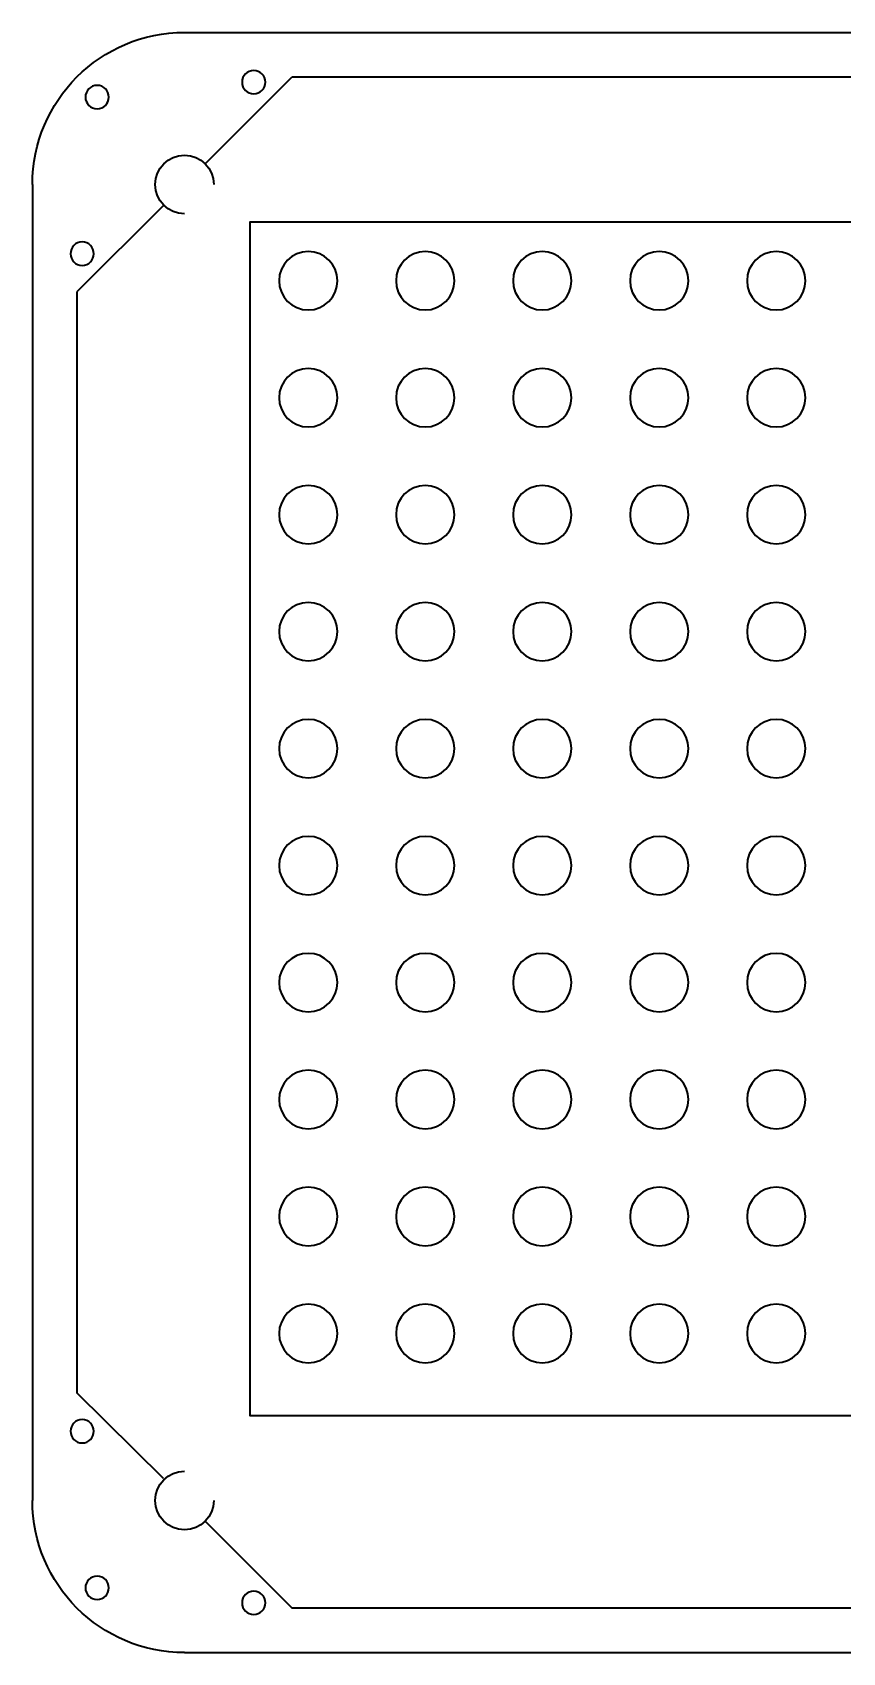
# Model space of a CAD drawing. Header units: centimetres. Extents: x 0.4 to 28.1, y -28 to -0.3.
# Drawn here: x 0.42 to 14.27, y -28.04 to -0.34 of the extents above; entities that cross this region are included whole.
import ezdxf

# ---------------------------------------------------------------- set-up
doc = ezdxf.new("R2010")
doc.units = ezdxf.units.CM
doc.header["$MEASUREMENT"] = 0
doc.layers.add('Capa 1', color=7, linetype='Continuous')

# ---------------------------------------------------------------- blocks, each defined once
blk = doc.blocks.new('block 2')
at = {"layer": 'Capa 1', "color": 1, "lineweight": 35, "true_color": 0xff0000}
blk.add_lwpolyline([(24.536, -3.585), (4.136, -3.585), (4.136, -23.985), (24.536, -23.985), (24.536, -3.585)], dxfattribs=at)
blk = doc.blocks.new('block 3')
at = {"layer": 'Capa 1', "color": 1, "lineweight": 35, "true_color": 0xff0000}
blk.add_open_spline([(4.636, -4.585), (4.636, -4.309), (4.86, -4.085), (5.136, -4.085), (5.412, -4.085), (5.636, -4.309), (5.636, -4.585), (5.636, -4.861), (5.412, -5.085), (5.136, -5.085), (4.86, -5.085), (4.636, -4.861), (4.636, -4.585), (4.636, -4.585), (4.636, -4.585), (4.636, -4.585)], degree=3, knots=[0, 0, 0, 0, 1, 1, 1, 2, 2, 2, 3, 3, 3, 4, 4, 4, 5, 5, 5, 5], dxfattribs=at)
blk = doc.blocks.new('block 4')
at = {"layer": 'Capa 1', "color": 1, "lineweight": 35, "true_color": 0xff0000}
blk.add_open_spline([(6.636, -4.585), (6.636, -4.309), (6.86, -4.085), (7.136, -4.085), (7.412, -4.085), (7.636, -4.309), (7.636, -4.585), (7.636, -4.861), (7.412, -5.085), (7.136, -5.085), (6.86, -5.085), (6.636, -4.861), (6.636, -4.585), (6.636, -4.585), (6.636, -4.585), (6.636, -4.585)], degree=3, knots=[0, 0, 0, 0, 1, 1, 1, 2, 2, 2, 3, 3, 3, 4, 4, 4, 5, 5, 5, 5], dxfattribs=at)
blk = doc.blocks.new('block 5')
at = {"layer": 'Capa 1', "color": 1, "lineweight": 35, "true_color": 0xff0000}
blk.add_open_spline([(8.636, -4.585), (8.636, -4.309), (8.86, -4.085), (9.136, -4.085), (9.412, -4.085), (9.636, -4.309), (9.636, -4.585), (9.636, -4.861), (9.412, -5.085), (9.136, -5.085), (8.86, -5.085), (8.636, -4.861), (8.636, -4.585), (8.636, -4.585), (8.636, -4.585), (8.636, -4.585)], degree=3, knots=[0, 0, 0, 0, 1, 1, 1, 2, 2, 2, 3, 3, 3, 4, 4, 4, 5, 5, 5, 5], dxfattribs=at)
blk = doc.blocks.new('block 6')
at = {"layer": 'Capa 1', "color": 1, "lineweight": 35, "true_color": 0xff0000}
blk.add_open_spline([(10.636, -4.585), (10.636, -4.309), (10.86, -4.085), (11.136, -4.085), (11.412, -4.085), (11.636, -4.309), (11.636, -4.585), (11.636, -4.861), (11.412, -5.085), (11.136, -5.085), (10.86, -5.085), (10.636, -4.861), (10.636, -4.585), (10.636, -4.585), (10.636, -4.585), (10.636, -4.585)], degree=3, knots=[0, 0, 0, 0, 1, 1, 1, 2, 2, 2, 3, 3, 3, 4, 4, 4, 5, 5, 5, 5], dxfattribs=at)
blk = doc.blocks.new('block 7')
at = {"layer": 'Capa 1', "color": 1, "lineweight": 35, "true_color": 0xff0000}
blk.add_open_spline([(12.636, -4.585), (12.636, -4.309), (12.86, -4.085), (13.136, -4.085), (13.412, -4.085), (13.636, -4.309), (13.636, -4.585), (13.636, -4.861), (13.412, -5.085), (13.136, -5.085), (12.86, -5.085), (12.636, -4.861), (12.636, -4.585), (12.636, -4.585), (12.636, -4.585), (12.636, -4.585)], degree=3, knots=[0, 0, 0, 0, 1, 1, 1, 2, 2, 2, 3, 3, 3, 4, 4, 4, 5, 5, 5, 5], dxfattribs=at)
blk = doc.blocks.new('block 13')
at = {"layer": 'Capa 1', "color": 1, "lineweight": 35, "true_color": 0xff0000}
blk.add_open_spline([(4.636, -6.585), (4.636, -6.309), (4.86, -6.085), (5.136, -6.085), (5.412, -6.085), (5.636, -6.309), (5.636, -6.585), (5.636, -6.861), (5.412, -7.085), (5.136, -7.085), (4.86, -7.085), (4.636, -6.861), (4.636, -6.585), (4.636, -6.585), (4.636, -6.585), (4.636, -6.585)], degree=3, knots=[0, 0, 0, 0, 1, 1, 1, 2, 2, 2, 3, 3, 3, 4, 4, 4, 5, 5, 5, 5], dxfattribs=at)
blk = doc.blocks.new('block 14')
at = {"layer": 'Capa 1', "color": 1, "lineweight": 35, "true_color": 0xff0000}
blk.add_open_spline([(6.636, -6.585), (6.636, -6.309), (6.86, -6.085), (7.136, -6.085), (7.412, -6.085), (7.636, -6.309), (7.636, -6.585), (7.636, -6.861), (7.412, -7.085), (7.136, -7.085), (6.86, -7.085), (6.636, -6.861), (6.636, -6.585), (6.636, -6.585), (6.636, -6.585), (6.636, -6.585)], degree=3, knots=[0, 0, 0, 0, 1, 1, 1, 2, 2, 2, 3, 3, 3, 4, 4, 4, 5, 5, 5, 5], dxfattribs=at)
blk = doc.blocks.new('block 15')
at = {"layer": 'Capa 1', "color": 1, "lineweight": 35, "true_color": 0xff0000}
blk.add_open_spline([(8.636, -6.585), (8.636, -6.309), (8.86, -6.085), (9.136, -6.085), (9.412, -6.085), (9.636, -6.309), (9.636, -6.585), (9.636, -6.861), (9.412, -7.085), (9.136, -7.085), (8.86, -7.085), (8.636, -6.861), (8.636, -6.585), (8.636, -6.585), (8.636, -6.585), (8.636, -6.585)], degree=3, knots=[0, 0, 0, 0, 1, 1, 1, 2, 2, 2, 3, 3, 3, 4, 4, 4, 5, 5, 5, 5], dxfattribs=at)
blk = doc.blocks.new('block 16')
at = {"layer": 'Capa 1', "color": 1, "lineweight": 35, "true_color": 0xff0000}
blk.add_open_spline([(10.636, -6.585), (10.636, -6.309), (10.86, -6.085), (11.136, -6.085), (11.412, -6.085), (11.636, -6.309), (11.636, -6.585), (11.636, -6.861), (11.412, -7.085), (11.136, -7.085), (10.86, -7.085), (10.636, -6.861), (10.636, -6.585), (10.636, -6.585), (10.636, -6.585), (10.636, -6.585)], degree=3, knots=[0, 0, 0, 0, 1, 1, 1, 2, 2, 2, 3, 3, 3, 4, 4, 4, 5, 5, 5, 5], dxfattribs=at)
blk = doc.blocks.new('block 17')
at = {"layer": 'Capa 1', "color": 1, "lineweight": 35, "true_color": 0xff0000}
blk.add_open_spline([(12.636, -6.585), (12.636, -6.309), (12.86, -6.085), (13.136, -6.085), (13.412, -6.085), (13.636, -6.309), (13.636, -6.585), (13.636, -6.861), (13.412, -7.085), (13.136, -7.085), (12.86, -7.085), (12.636, -6.861), (12.636, -6.585), (12.636, -6.585), (12.636, -6.585), (12.636, -6.585)], degree=3, knots=[0, 0, 0, 0, 1, 1, 1, 2, 2, 2, 3, 3, 3, 4, 4, 4, 5, 5, 5, 5], dxfattribs=at)
blk = doc.blocks.new('block 23')
at = {"layer": 'Capa 1', "color": 1, "lineweight": 35, "true_color": 0xff0000}
blk.add_open_spline([(4.636, -8.585), (4.636, -8.309), (4.86, -8.085), (5.136, -8.085), (5.412, -8.085), (5.636, -8.309), (5.636, -8.585), (5.636, -8.861), (5.412, -9.085), (5.136, -9.085), (4.86, -9.085), (4.636, -8.861), (4.636, -8.585), (4.636, -8.585), (4.636, -8.585), (4.636, -8.585)], degree=3, knots=[0, 0, 0, 0, 1, 1, 1, 2, 2, 2, 3, 3, 3, 4, 4, 4, 5, 5, 5, 5], dxfattribs=at)
blk = doc.blocks.new('block 24')
at = {"layer": 'Capa 1', "color": 1, "lineweight": 35, "true_color": 0xff0000}
blk.add_open_spline([(6.636, -8.585), (6.636, -8.309), (6.86, -8.085), (7.136, -8.085), (7.412, -8.085), (7.636, -8.309), (7.636, -8.585), (7.636, -8.861), (7.412, -9.085), (7.136, -9.085), (6.86, -9.085), (6.636, -8.861), (6.636, -8.585), (6.636, -8.585), (6.636, -8.585), (6.636, -8.585)], degree=3, knots=[0, 0, 0, 0, 1, 1, 1, 2, 2, 2, 3, 3, 3, 4, 4, 4, 5, 5, 5, 5], dxfattribs=at)
blk = doc.blocks.new('block 25')
at = {"layer": 'Capa 1', "color": 1, "lineweight": 35, "true_color": 0xff0000}
blk.add_open_spline([(8.636, -8.585), (8.636, -8.309), (8.86, -8.085), (9.136, -8.085), (9.412, -8.085), (9.636, -8.309), (9.636, -8.585), (9.636, -8.861), (9.412, -9.085), (9.136, -9.085), (8.86, -9.085), (8.636, -8.861), (8.636, -8.585), (8.636, -8.585), (8.636, -8.585), (8.636, -8.585)], degree=3, knots=[0, 0, 0, 0, 1, 1, 1, 2, 2, 2, 3, 3, 3, 4, 4, 4, 5, 5, 5, 5], dxfattribs=at)
blk = doc.blocks.new('block 26')
at = {"layer": 'Capa 1', "color": 1, "lineweight": 35, "true_color": 0xff0000}
blk.add_open_spline([(10.636, -8.585), (10.636, -8.309), (10.86, -8.085), (11.136, -8.085), (11.412, -8.085), (11.636, -8.309), (11.636, -8.585), (11.636, -8.861), (11.412, -9.085), (11.136, -9.085), (10.86, -9.085), (10.636, -8.861), (10.636, -8.585), (10.636, -8.585), (10.636, -8.585), (10.636, -8.585)], degree=3, knots=[0, 0, 0, 0, 1, 1, 1, 2, 2, 2, 3, 3, 3, 4, 4, 4, 5, 5, 5, 5], dxfattribs=at)
blk = doc.blocks.new('block 27')
at = {"layer": 'Capa 1', "color": 1, "lineweight": 35, "true_color": 0xff0000}
blk.add_open_spline([(12.636, -8.585), (12.636, -8.309), (12.86, -8.085), (13.136, -8.085), (13.412, -8.085), (13.636, -8.309), (13.636, -8.585), (13.636, -8.861), (13.412, -9.085), (13.136, -9.085), (12.86, -9.085), (12.636, -8.861), (12.636, -8.585), (12.636, -8.585), (12.636, -8.585), (12.636, -8.585)], degree=3, knots=[0, 0, 0, 0, 1, 1, 1, 2, 2, 2, 3, 3, 3, 4, 4, 4, 5, 5, 5, 5], dxfattribs=at)
blk = doc.blocks.new('block 33')
at = {"layer": 'Capa 1', "color": 1, "lineweight": 35, "true_color": 0xff0000}
blk.add_open_spline([(4.636, -10.585), (4.636, -10.309), (4.86, -10.085), (5.136, -10.085), (5.412, -10.085), (5.636, -10.309), (5.636, -10.585), (5.636, -10.861), (5.412, -11.085), (5.136, -11.085), (4.86, -11.085), (4.636, -10.861), (4.636, -10.585), (4.636, -10.585), (4.636, -10.585), (4.636, -10.585)], degree=3, knots=[0, 0, 0, 0, 1, 1, 1, 2, 2, 2, 3, 3, 3, 4, 4, 4, 5, 5, 5, 5], dxfattribs=at)
blk = doc.blocks.new('block 34')
at = {"layer": 'Capa 1', "color": 1, "lineweight": 35, "true_color": 0xff0000}
blk.add_open_spline([(6.636, -10.585), (6.636, -10.309), (6.86, -10.085), (7.136, -10.085), (7.412, -10.085), (7.636, -10.309), (7.636, -10.585), (7.636, -10.861), (7.412, -11.085), (7.136, -11.085), (6.86, -11.085), (6.636, -10.861), (6.636, -10.585), (6.636, -10.585), (6.636, -10.585), (6.636, -10.585)], degree=3, knots=[0, 0, 0, 0, 1, 1, 1, 2, 2, 2, 3, 3, 3, 4, 4, 4, 5, 5, 5, 5], dxfattribs=at)
blk = doc.blocks.new('block 35')
at = {"layer": 'Capa 1', "color": 1, "lineweight": 35, "true_color": 0xff0000}
blk.add_open_spline([(8.636, -10.585), (8.636, -10.309), (8.86, -10.085), (9.136, -10.085), (9.412, -10.085), (9.636, -10.309), (9.636, -10.585), (9.636, -10.861), (9.412, -11.085), (9.136, -11.085), (8.86, -11.085), (8.636, -10.861), (8.636, -10.585), (8.636, -10.585), (8.636, -10.585), (8.636, -10.585)], degree=3, knots=[0, 0, 0, 0, 1, 1, 1, 2, 2, 2, 3, 3, 3, 4, 4, 4, 5, 5, 5, 5], dxfattribs=at)
blk = doc.blocks.new('block 36')
at = {"layer": 'Capa 1', "color": 1, "lineweight": 35, "true_color": 0xff0000}
blk.add_open_spline([(10.636, -10.585), (10.636, -10.309), (10.86, -10.085), (11.136, -10.085), (11.412, -10.085), (11.636, -10.309), (11.636, -10.585), (11.636, -10.861), (11.412, -11.085), (11.136, -11.085), (10.86, -11.085), (10.636, -10.861), (10.636, -10.585), (10.636, -10.585), (10.636, -10.585), (10.636, -10.585)], degree=3, knots=[0, 0, 0, 0, 1, 1, 1, 2, 2, 2, 3, 3, 3, 4, 4, 4, 5, 5, 5, 5], dxfattribs=at)
blk = doc.blocks.new('block 37')
at = {"layer": 'Capa 1', "color": 1, "lineweight": 35, "true_color": 0xff0000}
blk.add_open_spline([(12.636, -10.585), (12.636, -10.309), (12.86, -10.085), (13.136, -10.085), (13.412, -10.085), (13.636, -10.309), (13.636, -10.585), (13.636, -10.861), (13.412, -11.085), (13.136, -11.085), (12.86, -11.085), (12.636, -10.861), (12.636, -10.585), (12.636, -10.585), (12.636, -10.585), (12.636, -10.585)], degree=3, knots=[0, 0, 0, 0, 1, 1, 1, 2, 2, 2, 3, 3, 3, 4, 4, 4, 5, 5, 5, 5], dxfattribs=at)
blk = doc.blocks.new('block 43')
at = {"layer": 'Capa 1', "color": 1, "lineweight": 35, "true_color": 0xff0000}
blk.add_open_spline([(4.636, -12.585), (4.636, -12.309), (4.86, -12.085), (5.136, -12.085), (5.412, -12.085), (5.636, -12.309), (5.636, -12.585), (5.636, -12.861), (5.412, -13.085), (5.136, -13.085), (4.86, -13.085), (4.636, -12.861), (4.636, -12.585), (4.636, -12.585), (4.636, -12.585), (4.636, -12.585)], degree=3, knots=[0, 0, 0, 0, 1, 1, 1, 2, 2, 2, 3, 3, 3, 4, 4, 4, 5, 5, 5, 5], dxfattribs=at)
blk = doc.blocks.new('block 44')
at = {"layer": 'Capa 1', "color": 1, "lineweight": 35, "true_color": 0xff0000}
blk.add_open_spline([(6.636, -12.585), (6.636, -12.309), (6.86, -12.085), (7.136, -12.085), (7.412, -12.085), (7.636, -12.309), (7.636, -12.585), (7.636, -12.861), (7.412, -13.085), (7.136, -13.085), (6.86, -13.085), (6.636, -12.861), (6.636, -12.585), (6.636, -12.585), (6.636, -12.585), (6.636, -12.585)], degree=3, knots=[0, 0, 0, 0, 1, 1, 1, 2, 2, 2, 3, 3, 3, 4, 4, 4, 5, 5, 5, 5], dxfattribs=at)
blk = doc.blocks.new('block 45')
at = {"layer": 'Capa 1', "color": 1, "lineweight": 35, "true_color": 0xff0000}
blk.add_open_spline([(8.636, -12.585), (8.636, -12.309), (8.86, -12.085), (9.136, -12.085), (9.412, -12.085), (9.636, -12.309), (9.636, -12.585), (9.636, -12.861), (9.412, -13.085), (9.136, -13.085), (8.86, -13.085), (8.636, -12.861), (8.636, -12.585), (8.636, -12.585), (8.636, -12.585), (8.636, -12.585)], degree=3, knots=[0, 0, 0, 0, 1, 1, 1, 2, 2, 2, 3, 3, 3, 4, 4, 4, 5, 5, 5, 5], dxfattribs=at)
blk = doc.blocks.new('block 46')
at = {"layer": 'Capa 1', "color": 1, "lineweight": 35, "true_color": 0xff0000}
blk.add_open_spline([(10.636, -12.585), (10.636, -12.309), (10.86, -12.085), (11.136, -12.085), (11.412, -12.085), (11.636, -12.309), (11.636, -12.585), (11.636, -12.861), (11.412, -13.085), (11.136, -13.085), (10.86, -13.085), (10.636, -12.861), (10.636, -12.585), (10.636, -12.585), (10.636, -12.585), (10.636, -12.585)], degree=3, knots=[0, 0, 0, 0, 1, 1, 1, 2, 2, 2, 3, 3, 3, 4, 4, 4, 5, 5, 5, 5], dxfattribs=at)
blk = doc.blocks.new('block 47')
at = {"layer": 'Capa 1', "color": 1, "lineweight": 35, "true_color": 0xff0000}
blk.add_open_spline([(12.636, -12.585), (12.636, -12.309), (12.86, -12.085), (13.136, -12.085), (13.412, -12.085), (13.636, -12.309), (13.636, -12.585), (13.636, -12.861), (13.412, -13.085), (13.136, -13.085), (12.86, -13.085), (12.636, -12.861), (12.636, -12.585), (12.636, -12.585), (12.636, -12.585), (12.636, -12.585)], degree=3, knots=[0, 0, 0, 0, 1, 1, 1, 2, 2, 2, 3, 3, 3, 4, 4, 4, 5, 5, 5, 5], dxfattribs=at)
blk = doc.blocks.new('block 53')
at = {"layer": 'Capa 1', "color": 1, "lineweight": 35, "true_color": 0xff0000}
blk.add_open_spline([(4.636, -14.585), (4.636, -14.309), (4.86, -14.085), (5.136, -14.085), (5.412, -14.085), (5.636, -14.309), (5.636, -14.585), (5.636, -14.861), (5.412, -15.085), (5.136, -15.085), (4.86, -15.085), (4.636, -14.861), (4.636, -14.585), (4.636, -14.585), (4.636, -14.585), (4.636, -14.585)], degree=3, knots=[0, 0, 0, 0, 1, 1, 1, 2, 2, 2, 3, 3, 3, 4, 4, 4, 5, 5, 5, 5], dxfattribs=at)
blk = doc.blocks.new('block 54')
at = {"layer": 'Capa 1', "color": 1, "lineweight": 35, "true_color": 0xff0000}
blk.add_open_spline([(6.636, -14.585), (6.636, -14.309), (6.86, -14.085), (7.136, -14.085), (7.412, -14.085), (7.636, -14.309), (7.636, -14.585), (7.636, -14.861), (7.412, -15.085), (7.136, -15.085), (6.86, -15.085), (6.636, -14.861), (6.636, -14.585), (6.636, -14.585), (6.636, -14.585), (6.636, -14.585)], degree=3, knots=[0, 0, 0, 0, 1, 1, 1, 2, 2, 2, 3, 3, 3, 4, 4, 4, 5, 5, 5, 5], dxfattribs=at)
blk = doc.blocks.new('block 55')
at = {"layer": 'Capa 1', "color": 1, "lineweight": 35, "true_color": 0xff0000}
blk.add_open_spline([(8.636, -14.585), (8.636, -14.309), (8.86, -14.085), (9.136, -14.085), (9.412, -14.085), (9.636, -14.309), (9.636, -14.585), (9.636, -14.861), (9.412, -15.085), (9.136, -15.085), (8.86, -15.085), (8.636, -14.861), (8.636, -14.585), (8.636, -14.585), (8.636, -14.585), (8.636, -14.585)], degree=3, knots=[0, 0, 0, 0, 1, 1, 1, 2, 2, 2, 3, 3, 3, 4, 4, 4, 5, 5, 5, 5], dxfattribs=at)
blk = doc.blocks.new('block 56')
at = {"layer": 'Capa 1', "color": 1, "lineweight": 35, "true_color": 0xff0000}
blk.add_open_spline([(10.636, -14.585), (10.636, -14.309), (10.86, -14.085), (11.136, -14.085), (11.412, -14.085), (11.636, -14.309), (11.636, -14.585), (11.636, -14.861), (11.412, -15.085), (11.136, -15.085), (10.86, -15.085), (10.636, -14.861), (10.636, -14.585), (10.636, -14.585), (10.636, -14.585), (10.636, -14.585)], degree=3, knots=[0, 0, 0, 0, 1, 1, 1, 2, 2, 2, 3, 3, 3, 4, 4, 4, 5, 5, 5, 5], dxfattribs=at)
blk = doc.blocks.new('block 57')
at = {"layer": 'Capa 1', "color": 1, "lineweight": 35, "true_color": 0xff0000}
blk.add_open_spline([(12.636, -14.585), (12.636, -14.309), (12.86, -14.085), (13.136, -14.085), (13.412, -14.085), (13.636, -14.309), (13.636, -14.585), (13.636, -14.861), (13.412, -15.085), (13.136, -15.085), (12.86, -15.085), (12.636, -14.861), (12.636, -14.585), (12.636, -14.585), (12.636, -14.585), (12.636, -14.585)], degree=3, knots=[0, 0, 0, 0, 1, 1, 1, 2, 2, 2, 3, 3, 3, 4, 4, 4, 5, 5, 5, 5], dxfattribs=at)
blk = doc.blocks.new('block 63')
at = {"layer": 'Capa 1', "color": 1, "lineweight": 35, "true_color": 0xff0000}
blk.add_open_spline([(4.636, -16.585), (4.636, -16.309), (4.86, -16.085), (5.136, -16.085), (5.412, -16.085), (5.636, -16.309), (5.636, -16.585), (5.636, -16.861), (5.412, -17.085), (5.136, -17.085), (4.86, -17.085), (4.636, -16.861), (4.636, -16.585), (4.636, -16.585), (4.636, -16.585), (4.636, -16.585)], degree=3, knots=[0, 0, 0, 0, 1, 1, 1, 2, 2, 2, 3, 3, 3, 4, 4, 4, 5, 5, 5, 5], dxfattribs=at)
blk = doc.blocks.new('block 64')
at = {"layer": 'Capa 1', "color": 1, "lineweight": 35, "true_color": 0xff0000}
blk.add_open_spline([(6.636, -16.585), (6.636, -16.309), (6.86, -16.085), (7.136, -16.085), (7.412, -16.085), (7.636, -16.309), (7.636, -16.585), (7.636, -16.861), (7.412, -17.085), (7.136, -17.085), (6.86, -17.085), (6.636, -16.861), (6.636, -16.585), (6.636, -16.585), (6.636, -16.585), (6.636, -16.585)], degree=3, knots=[0, 0, 0, 0, 1, 1, 1, 2, 2, 2, 3, 3, 3, 4, 4, 4, 5, 5, 5, 5], dxfattribs=at)
blk = doc.blocks.new('block 65')
at = {"layer": 'Capa 1', "color": 1, "lineweight": 35, "true_color": 0xff0000}
blk.add_open_spline([(8.636, -16.585), (8.636, -16.309), (8.86, -16.085), (9.136, -16.085), (9.412, -16.085), (9.636, -16.309), (9.636, -16.585), (9.636, -16.861), (9.412, -17.085), (9.136, -17.085), (8.86, -17.085), (8.636, -16.861), (8.636, -16.585), (8.636, -16.585), (8.636, -16.585), (8.636, -16.585)], degree=3, knots=[0, 0, 0, 0, 1, 1, 1, 2, 2, 2, 3, 3, 3, 4, 4, 4, 5, 5, 5, 5], dxfattribs=at)
blk = doc.blocks.new('block 66')
at = {"layer": 'Capa 1', "color": 1, "lineweight": 35, "true_color": 0xff0000}
blk.add_open_spline([(10.636, -16.585), (10.636, -16.309), (10.86, -16.085), (11.136, -16.085), (11.412, -16.085), (11.636, -16.309), (11.636, -16.585), (11.636, -16.861), (11.412, -17.085), (11.136, -17.085), (10.86, -17.085), (10.636, -16.861), (10.636, -16.585), (10.636, -16.585), (10.636, -16.585), (10.636, -16.585)], degree=3, knots=[0, 0, 0, 0, 1, 1, 1, 2, 2, 2, 3, 3, 3, 4, 4, 4, 5, 5, 5, 5], dxfattribs=at)
blk = doc.blocks.new('block 67')
at = {"layer": 'Capa 1', "color": 1, "lineweight": 35, "true_color": 0xff0000}
blk.add_open_spline([(12.636, -16.585), (12.636, -16.309), (12.86, -16.085), (13.136, -16.085), (13.412, -16.085), (13.636, -16.309), (13.636, -16.585), (13.636, -16.861), (13.412, -17.085), (13.136, -17.085), (12.86, -17.085), (12.636, -16.861), (12.636, -16.585), (12.636, -16.585), (12.636, -16.585), (12.636, -16.585)], degree=3, knots=[0, 0, 0, 0, 1, 1, 1, 2, 2, 2, 3, 3, 3, 4, 4, 4, 5, 5, 5, 5], dxfattribs=at)
blk = doc.blocks.new('block 73')
at = {"layer": 'Capa 1', "color": 1, "lineweight": 35, "true_color": 0xff0000}
blk.add_open_spline([(4.636, -18.585), (4.636, -18.309), (4.86, -18.085), (5.136, -18.085), (5.412, -18.085), (5.636, -18.309), (5.636, -18.585), (5.636, -18.861), (5.412, -19.085), (5.136, -19.085), (4.86, -19.085), (4.636, -18.861), (4.636, -18.585), (4.636, -18.585), (4.636, -18.585), (4.636, -18.585)], degree=3, knots=[0, 0, 0, 0, 1, 1, 1, 2, 2, 2, 3, 3, 3, 4, 4, 4, 5, 5, 5, 5], dxfattribs=at)
blk = doc.blocks.new('block 74')
at = {"layer": 'Capa 1', "color": 1, "lineweight": 35, "true_color": 0xff0000}
blk.add_open_spline([(6.636, -18.585), (6.636, -18.309), (6.86, -18.085), (7.136, -18.085), (7.412, -18.085), (7.636, -18.309), (7.636, -18.585), (7.636, -18.861), (7.412, -19.085), (7.136, -19.085), (6.86, -19.085), (6.636, -18.861), (6.636, -18.585), (6.636, -18.585), (6.636, -18.585), (6.636, -18.585)], degree=3, knots=[0, 0, 0, 0, 1, 1, 1, 2, 2, 2, 3, 3, 3, 4, 4, 4, 5, 5, 5, 5], dxfattribs=at)
blk = doc.blocks.new('block 75')
at = {"layer": 'Capa 1', "color": 1, "lineweight": 35, "true_color": 0xff0000}
blk.add_open_spline([(8.636, -18.585), (8.636, -18.309), (8.86, -18.085), (9.136, -18.085), (9.412, -18.085), (9.636, -18.309), (9.636, -18.585), (9.636, -18.861), (9.412, -19.085), (9.136, -19.085), (8.86, -19.085), (8.636, -18.861), (8.636, -18.585), (8.636, -18.585), (8.636, -18.585), (8.636, -18.585)], degree=3, knots=[0, 0, 0, 0, 1, 1, 1, 2, 2, 2, 3, 3, 3, 4, 4, 4, 5, 5, 5, 5], dxfattribs=at)
blk = doc.blocks.new('block 76')
at = {"layer": 'Capa 1', "color": 1, "lineweight": 35, "true_color": 0xff0000}
blk.add_open_spline([(10.636, -18.585), (10.636, -18.309), (10.86, -18.085), (11.136, -18.085), (11.412, -18.085), (11.636, -18.309), (11.636, -18.585), (11.636, -18.861), (11.412, -19.085), (11.136, -19.085), (10.86, -19.085), (10.636, -18.861), (10.636, -18.585), (10.636, -18.585), (10.636, -18.585), (10.636, -18.585)], degree=3, knots=[0, 0, 0, 0, 1, 1, 1, 2, 2, 2, 3, 3, 3, 4, 4, 4, 5, 5, 5, 5], dxfattribs=at)
blk = doc.blocks.new('block 77')
at = {"layer": 'Capa 1', "color": 1, "lineweight": 35, "true_color": 0xff0000}
blk.add_open_spline([(12.636, -18.585), (12.636, -18.309), (12.86, -18.085), (13.136, -18.085), (13.412, -18.085), (13.636, -18.309), (13.636, -18.585), (13.636, -18.861), (13.412, -19.085), (13.136, -19.085), (12.86, -19.085), (12.636, -18.861), (12.636, -18.585), (12.636, -18.585), (12.636, -18.585), (12.636, -18.585)], degree=3, knots=[0, 0, 0, 0, 1, 1, 1, 2, 2, 2, 3, 3, 3, 4, 4, 4, 5, 5, 5, 5], dxfattribs=at)
blk = doc.blocks.new('block 83')
at = {"layer": 'Capa 1', "color": 1, "lineweight": 35, "true_color": 0xff0000}
blk.add_open_spline([(4.636, -20.585), (4.636, -20.309), (4.86, -20.085), (5.136, -20.085), (5.412, -20.085), (5.636, -20.309), (5.636, -20.585), (5.636, -20.861), (5.412, -21.085), (5.136, -21.085), (4.86, -21.085), (4.636, -20.861), (4.636, -20.585), (4.636, -20.585), (4.636, -20.585), (4.636, -20.585)], degree=3, knots=[0, 0, 0, 0, 1, 1, 1, 2, 2, 2, 3, 3, 3, 4, 4, 4, 5, 5, 5, 5], dxfattribs=at)
blk = doc.blocks.new('block 84')
at = {"layer": 'Capa 1', "color": 1, "lineweight": 35, "true_color": 0xff0000}
blk.add_open_spline([(6.636, -20.585), (6.636, -20.309), (6.86, -20.085), (7.136, -20.085), (7.412, -20.085), (7.636, -20.309), (7.636, -20.585), (7.636, -20.861), (7.412, -21.085), (7.136, -21.085), (6.86, -21.085), (6.636, -20.861), (6.636, -20.585), (6.636, -20.585), (6.636, -20.585), (6.636, -20.585)], degree=3, knots=[0, 0, 0, 0, 1, 1, 1, 2, 2, 2, 3, 3, 3, 4, 4, 4, 5, 5, 5, 5], dxfattribs=at)
blk = doc.blocks.new('block 85')
at = {"layer": 'Capa 1', "color": 1, "lineweight": 35, "true_color": 0xff0000}
blk.add_open_spline([(8.636, -20.585), (8.636, -20.309), (8.86, -20.085), (9.136, -20.085), (9.412, -20.085), (9.636, -20.309), (9.636, -20.585), (9.636, -20.861), (9.412, -21.085), (9.136, -21.085), (8.86, -21.085), (8.636, -20.861), (8.636, -20.585), (8.636, -20.585), (8.636, -20.585), (8.636, -20.585)], degree=3, knots=[0, 0, 0, 0, 1, 1, 1, 2, 2, 2, 3, 3, 3, 4, 4, 4, 5, 5, 5, 5], dxfattribs=at)
blk = doc.blocks.new('block 86')
at = {"layer": 'Capa 1', "color": 1, "lineweight": 35, "true_color": 0xff0000}
blk.add_open_spline([(10.636, -20.585), (10.636, -20.309), (10.86, -20.085), (11.136, -20.085), (11.412, -20.085), (11.636, -20.309), (11.636, -20.585), (11.636, -20.861), (11.412, -21.085), (11.136, -21.085), (10.86, -21.085), (10.636, -20.861), (10.636, -20.585), (10.636, -20.585), (10.636, -20.585), (10.636, -20.585)], degree=3, knots=[0, 0, 0, 0, 1, 1, 1, 2, 2, 2, 3, 3, 3, 4, 4, 4, 5, 5, 5, 5], dxfattribs=at)
blk = doc.blocks.new('block 87')
at = {"layer": 'Capa 1', "color": 1, "lineweight": 35, "true_color": 0xff0000}
blk.add_open_spline([(12.636, -20.585), (12.636, -20.309), (12.86, -20.085), (13.136, -20.085), (13.412, -20.085), (13.636, -20.309), (13.636, -20.585), (13.636, -20.861), (13.412, -21.085), (13.136, -21.085), (12.86, -21.085), (12.636, -20.861), (12.636, -20.585), (12.636, -20.585), (12.636, -20.585), (12.636, -20.585)], degree=3, knots=[0, 0, 0, 0, 1, 1, 1, 2, 2, 2, 3, 3, 3, 4, 4, 4, 5, 5, 5, 5], dxfattribs=at)
blk = doc.blocks.new('block 93')
at = {"layer": 'Capa 1', "color": 1, "lineweight": 35, "true_color": 0xff0000}
blk.add_open_spline([(4.636, -22.585), (4.636, -22.309), (4.86, -22.085), (5.136, -22.085), (5.412, -22.085), (5.636, -22.309), (5.636, -22.585), (5.636, -22.861), (5.412, -23.085), (5.136, -23.085), (4.86, -23.085), (4.636, -22.861), (4.636, -22.585), (4.636, -22.585), (4.636, -22.585), (4.636, -22.585)], degree=3, knots=[0, 0, 0, 0, 1, 1, 1, 2, 2, 2, 3, 3, 3, 4, 4, 4, 5, 5, 5, 5], dxfattribs=at)
blk = doc.blocks.new('block 94')
at = {"layer": 'Capa 1', "color": 1, "lineweight": 35, "true_color": 0xff0000}
blk.add_open_spline([(6.636, -22.585), (6.636, -22.309), (6.86, -22.085), (7.136, -22.085), (7.412, -22.085), (7.636, -22.309), (7.636, -22.585), (7.636, -22.861), (7.412, -23.085), (7.136, -23.085), (6.86, -23.085), (6.636, -22.861), (6.636, -22.585), (6.636, -22.585), (6.636, -22.585), (6.636, -22.585)], degree=3, knots=[0, 0, 0, 0, 1, 1, 1, 2, 2, 2, 3, 3, 3, 4, 4, 4, 5, 5, 5, 5], dxfattribs=at)
blk = doc.blocks.new('block 95')
at = {"layer": 'Capa 1', "color": 1, "lineweight": 35, "true_color": 0xff0000}
blk.add_open_spline([(8.636, -22.585), (8.636, -22.309), (8.86, -22.085), (9.136, -22.085), (9.412, -22.085), (9.636, -22.309), (9.636, -22.585), (9.636, -22.861), (9.412, -23.085), (9.136, -23.085), (8.86, -23.085), (8.636, -22.861), (8.636, -22.585), (8.636, -22.585), (8.636, -22.585), (8.636, -22.585)], degree=3, knots=[0, 0, 0, 0, 1, 1, 1, 2, 2, 2, 3, 3, 3, 4, 4, 4, 5, 5, 5, 5], dxfattribs=at)
blk = doc.blocks.new('block 96')
at = {"layer": 'Capa 1', "color": 1, "lineweight": 35, "true_color": 0xff0000}
blk.add_open_spline([(10.636, -22.585), (10.636, -22.309), (10.86, -22.085), (11.136, -22.085), (11.412, -22.085), (11.636, -22.309), (11.636, -22.585), (11.636, -22.861), (11.412, -23.085), (11.136, -23.085), (10.86, -23.085), (10.636, -22.861), (10.636, -22.585), (10.636, -22.585), (10.636, -22.585), (10.636, -22.585)], degree=3, knots=[0, 0, 0, 0, 1, 1, 1, 2, 2, 2, 3, 3, 3, 4, 4, 4, 5, 5, 5, 5], dxfattribs=at)
blk = doc.blocks.new('block 97')
at = {"layer": 'Capa 1', "color": 1, "lineweight": 35, "true_color": 0xff0000}
blk.add_open_spline([(12.636, -22.585), (12.636, -22.309), (12.86, -22.085), (13.136, -22.085), (13.412, -22.085), (13.636, -22.309), (13.636, -22.585), (13.636, -22.861), (13.412, -23.085), (13.136, -23.085), (12.86, -23.085), (12.636, -22.861), (12.636, -22.585), (12.636, -22.585), (12.636, -22.585), (12.636, -22.585)], degree=3, knots=[0, 0, 0, 0, 1, 1, 1, 2, 2, 2, 3, 3, 3, 4, 4, 4, 5, 5, 5, 5], dxfattribs=at)
blk = doc.blocks.new('block 103')
at = {"layer": 'Capa 1', "color": 1, "lineweight": 35, "true_color": 0xff0000}
blk.add_open_spline([(3.02, -3.44), (2.744, -3.44), (2.52, -3.216), (2.52, -2.94), (2.52, -2.94), (2.52, -2.94), (2.52, -2.94), (2.52, -2.664), (2.744, -2.44), (3.02, -2.44), (3.296, -2.44), (3.52, -2.664), (3.52, -2.94)], degree=3, knots=[0, 0, 0, 0, 1, 1, 1, 2, 2, 2, 3, 3, 3, 4, 4, 4, 4], dxfattribs=at)
blk = doc.blocks.new('block 104')
at = {"layer": 'Capa 1', "color": 1, "lineweight": 35, "true_color": 0xff0000}
blk.add_open_spline([(3.52, -25.44), (3.52, -25.716), (3.296, -25.94), (3.02, -25.94), (2.744, -25.94), (2.52, -25.716), (2.52, -25.44), (2.52, -25.44), (2.52, -25.44), (2.52, -25.44), (2.52, -25.164), (2.744, -24.94), (3.02, -24.94)], degree=3, knots=[0, 0, 0, 0, 1, 1, 1, 2, 2, 2, 3, 3, 3, 4, 4, 4, 4], dxfattribs=at)
blk = doc.blocks.new('block 107')
at = {"layer": 'Capa 1', "color": 1, "lineweight": 35, "true_color": 0xff0000}
blk.add_open_spline([(0.42, -2.94), (0.42, -2.94), (0.42, -2.94), (0.42, -2.94), (0.42, -1.504), (1.584, -0.34), (3.02, -0.34)], degree=3, knots=[0, 0, 0, 0, 1, 1, 1, 2, 2, 2, 2], dxfattribs=at)
blk = doc.blocks.new('block 110')
at = {"layer": 'Capa 1', "color": 1, "lineweight": 35, "true_color": 0xff0000}
blk.add_open_spline([(3.02, -28.04), (1.584, -28.04), (0.42, -26.876), (0.42, -25.44), (0.42, -25.44), (0.42, -25.44), (0.42, -25.44)], degree=3, knots=[0, 0, 0, 0, 1, 1, 1, 2, 2, 2, 2], dxfattribs=at)
blk = doc.blocks.new('block 111')
at = {"layer": 'Capa 1', "color": 1, "lineweight": 35, "true_color": 0xff0000}
blk.add_lwpolyline([(2.662, -3.297), (1.181, -4.778)], dxfattribs=at)
blk = doc.blocks.new('block 112')
at = {"layer": 'Capa 1', "color": 1, "lineweight": 35, "true_color": 0xff0000}
blk.add_lwpolyline([(3.368, -2.592), (4.858, -1.101)], dxfattribs=at)
blk = doc.blocks.new('block 117')
at = {"layer": 'Capa 1', "color": 1, "lineweight": 35, "true_color": 0xff0000}
blk.add_lwpolyline([(2.663, -25.065), (1.181, -23.601)], dxfattribs=at)
blk = doc.blocks.new('block 118')
at = {"layer": 'Capa 1', "color": 1, "lineweight": 35, "true_color": 0xff0000}
blk.add_lwpolyline([(3.36, -25.78), (4.858, -27.278)], dxfattribs=at)
blk = doc.blocks.new('block 119')
at = {"layer": 'Capa 1', "color": 1, "lineweight": 35, "true_color": 0xff0000}
blk.add_lwpolyline([(1.181, -4.778), (1.181, -23.601)], dxfattribs=at)
blk = doc.blocks.new('block 120')
at = {"layer": 'Capa 1', "color": 1, "lineweight": 35, "true_color": 0xff0000}
blk.add_lwpolyline([(4.858, -1.101), (23.681, -1.101)], dxfattribs=at)
blk = doc.blocks.new('block 122')
at = {"layer": 'Capa 1', "color": 1, "lineweight": 35, "true_color": 0xff0000}
blk.add_lwpolyline([(23.681, -27.278), (4.858, -27.278)], dxfattribs=at)
blk = doc.blocks.new('block 123')
at = {"layer": 'Capa 1', "color": 1, "lineweight": 35, "true_color": 0xff0000}
blk.add_lwpolyline([(3.02, -28.04), (25.52, -28.04)], dxfattribs=at)
blk = doc.blocks.new('block 124')
at = {"layer": 'Capa 1', "color": 1, "lineweight": 35, "true_color": 0xff0000}
blk.add_lwpolyline([(0.42, -2.94), (0.42, -25.44)], dxfattribs=at)
blk = doc.blocks.new('block 125')
at = {"layer": 'Capa 1', "color": 1, "lineweight": 35, "true_color": 0xff0000}
blk.add_lwpolyline([(3.02, -0.34), (25.52, -0.34)], dxfattribs=at)
blk = doc.blocks.new('block 127')
at = {"layer": 'Capa 1', "color": 1, "lineweight": 35, "true_color": 0xff0000}
blk.add_open_spline([(1.071, -4.123), (1.071, -4.013), (1.16, -3.923), (1.271, -3.923), (1.381, -3.923), (1.471, -4.013), (1.471, -4.123), (1.471, -4.234), (1.381, -4.323), (1.271, -4.323), (1.16, -4.323), (1.071, -4.234), (1.071, -4.123), (1.071, -4.123), (1.071, -4.123), (1.071, -4.123)], degree=3, knots=[0, 0, 0, 0, 1, 1, 1, 2, 2, 2, 3, 3, 3, 4, 4, 4, 5, 5, 5, 5], dxfattribs=at)
blk = doc.blocks.new('block 128')
at = {"layer": 'Capa 1', "color": 1, "lineweight": 35, "true_color": 0xff0000}
blk.add_open_spline([(1.326, -1.446), (1.326, -1.336), (1.416, -1.246), (1.526, -1.246), (1.637, -1.246), (1.726, -1.336), (1.726, -1.446), (1.726, -1.557), (1.637, -1.646), (1.526, -1.646), (1.416, -1.646), (1.326, -1.557), (1.326, -1.446), (1.326, -1.446), (1.326, -1.446), (1.326, -1.446)], degree=3, knots=[0, 0, 0, 0, 1, 1, 1, 2, 2, 2, 3, 3, 3, 4, 4, 4, 5, 5, 5, 5], dxfattribs=at)
blk = doc.blocks.new('block 129')
at = {"layer": 'Capa 1', "color": 1, "lineweight": 35, "true_color": 0xff0000}
blk.add_open_spline([(4.003, -1.191), (4.003, -1.08), (4.093, -0.991), (4.203, -0.991), (4.314, -0.991), (4.403, -1.08), (4.403, -1.191), (4.403, -1.301), (4.314, -1.391), (4.203, -1.391), (4.093, -1.391), (4.003, -1.301), (4.003, -1.191), (4.003, -1.191), (4.003, -1.191), (4.003, -1.191)], degree=3, knots=[0, 0, 0, 0, 1, 1, 1, 2, 2, 2, 3, 3, 3, 4, 4, 4, 5, 5, 5, 5], dxfattribs=at)
blk = doc.blocks.new('block 130')
at = {"layer": 'Capa 1', "color": 1, "lineweight": 35, "true_color": 0xff0000}
blk.add_open_spline([(1.071, -24.256), (1.071, -24.146), (1.16, -24.056), (1.271, -24.056), (1.381, -24.056), (1.471, -24.146), (1.471, -24.256), (1.471, -24.367), (1.381, -24.456), (1.271, -24.456), (1.16, -24.456), (1.071, -24.367), (1.071, -24.256), (1.071, -24.256), (1.071, -24.256), (1.071, -24.256)], degree=3, knots=[0, 0, 0, 0, 1, 1, 1, 2, 2, 2, 3, 3, 3, 4, 4, 4, 5, 5, 5, 5], dxfattribs=at)
blk = doc.blocks.new('block 131')
at = {"layer": 'Capa 1', "color": 1, "lineweight": 35, "true_color": 0xff0000}
blk.add_open_spline([(1.326, -26.933), (1.326, -26.823), (1.416, -26.733), (1.526, -26.733), (1.637, -26.733), (1.726, -26.823), (1.726, -26.933), (1.726, -27.044), (1.637, -27.133), (1.526, -27.133), (1.416, -27.133), (1.326, -27.044), (1.326, -26.933), (1.326, -26.933), (1.326, -26.933), (1.326, -26.933)], degree=3, knots=[0, 0, 0, 0, 1, 1, 1, 2, 2, 2, 3, 3, 3, 4, 4, 4, 5, 5, 5, 5], dxfattribs=at)
blk = doc.blocks.new('block 132')
at = {"layer": 'Capa 1', "color": 1, "lineweight": 35, "true_color": 0xff0000}
blk.add_open_spline([(4.003, -27.189), (4.003, -27.079), (4.093, -26.989), (4.203, -26.989), (4.314, -26.989), (4.403, -27.079), (4.403, -27.189), (4.403, -27.3), (4.314, -27.389), (4.203, -27.389), (4.093, -27.389), (4.003, -27.3), (4.003, -27.189), (4.003, -27.189), (4.003, -27.189), (4.003, -27.189)], degree=3, knots=[0, 0, 0, 0, 1, 1, 1, 2, 2, 2, 3, 3, 3, 4, 4, 4, 5, 5, 5, 5], dxfattribs=at)

msp = doc.modelspace()

# ---------------------------------------------------------------- block references
at = {"layer": 'Capa 1'}
for name in ['block 107', 'block 125', 'block 112', 'block 129', 'block 120', 'block 128', 'block 103', 'block 124', 'block 111', 'block 2', 'block 127', 'block 3', 'block 4', 'block 5', 'block 6', 'block 7', 'block 119', 'block 13', 'block 14', 'block 15', 'block 16', 'block 17', 'block 23', 'block 24', 'block 25', 'block 26', 'block 27', 'block 33', 'block 34', 'block 35', 'block 36', 'block 37', 'block 43', 'block 44', 'block 45', 'block 46', 'block 47', 'block 53', 'block 54', 'block 55', 'block 56', 'block 57', 'block 63', 'block 64', 'block 65', 'block 66', 'block 67', 'block 73', 'block 74', 'block 75', 'block 76', 'block 77', 'block 83', 'block 84', 'block 85', 'block 86', 'block 87', 'block 93', 'block 94', 'block 95', 'block 96', 'block 97', 'block 117', 'block 130', 'block 104', 'block 110', 'block 118', 'block 131', 'block 132', 'block 122', 'block 123']:
    msp.add_blockref(name, (0, 0), dxfattribs=at)

doc.saveas('drawing.dxf')
